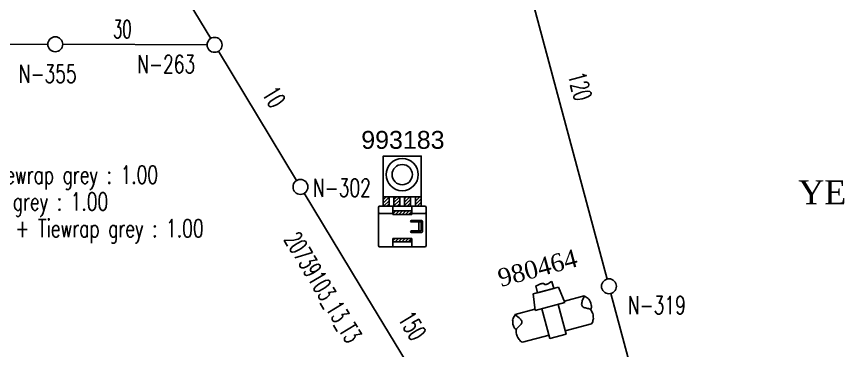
# Model space of a CAD drawing. Header units: millimetres. Extents: x -78 to 6757, y -2226 to 2184.
# Drawn here: x 1785.5 to 2063.5, y 1268.4 to 1380.5 of the extents above; entities that cross this region are included whole.
import ezdxf

# ---------------------------------------------------------------- set-up
doc = ezdxf.new("R2010")
doc.units = ezdxf.units.MM
for name, color, linetype in [('COVERINGS', 7, 'Continuous'), ('LAYER_0', 7, 'Continuous'), ('SELECTION', 7, 'Continuous'), ('SYMBOLS', 7, 'Continuous')]:
    doc.layers.add(name, color=color, linetype=linetype)
doc.styles.add('HS-BUNDLE-DIMENSION', font='ROMANS.SHX', dxfattribs={"width": 0.6, "height": 6})
doc.styles.add('HS-NODE', font='ROMANS.SHX', dxfattribs={"width": 0.7, "height": 6})
doc.styles.add('HS-PART-NO', font='ROMANS.SHX', dxfattribs={"width": 0.7, "height": 6})
doc.styles.get("Standard").update_dxf_attribs({"font": 'TIMES.TTF'})
doc.linetypes.add('20739101', pattern='A,0.0001,-0.2,[132,ltypeshp.shx,S=0.2,R=0,X=-0.2,Y=0],-0.2', length=0.4001)
doc.linetypes.add('20739103', pattern='A,0.0001,-0.2,[132,ltypeshp.shx,S=0.2,R=0,X=-0.2,Y=0],-0.2', length=0.4001)
doc.linetypes.add('ZIPPED_TUBE', pattern='A,0.0001,-0.25,["~",Standard,S=1,R=0,X=-0.3,Y=-0.6],-0.25', length=0.5001)

# ---------------------------------------------------------------- blocks, each defined once
blk = doc.blocks.new('498128490')
at = {"layer": 'LAYER_0', "color": 7}
for points in [[(14.28, 16.68), (14.28, 30.28), (1.48, 30.28), (1.48, 16.68)], [(14.28, 16.68), (1.48, 16.68)], [(1.48, 16.68), (1.48, 13.48)], [(1.48, 16.68), (3.48, 16.68)], [(1.62, 15.77), (2.39, 16.54)], [(3.34, 16.35), (1.62, 14.63)], [(1.74, 13.62), (3.34, 15.22)], [(3.34, 14.09), (2.87, 13.62)], [(3.48, 16.68), (3.48, 13.48)], [(3.48, 16.68), (5.08, 16.68)], [(5.08, 16.68), (3.48, 16.68)], [(5.08, 16.68), (7.08, 16.68)], [(5.08, 13.48), (5.08, 16.68)], [(6.92, 16.54), (5.22, 14.84)], [(5.22, 15.97), (5.79, 16.54)], [(5.22, 13.71), (6.94, 15.42)], [(6.94, 14.3), (6.27, 13.62)], [(7.08, 16.68), (7.08, 13.48)], [(8.68, 16.68), (7.08, 16.68)], [(7.08, 16.68), (8.68, 16.68)], [(8.68, 13.48), (8.68, 16.68)], [(8.68, 16.68), (10.68, 16.68)], [(9.19, 16.54), (8.82, 16.18)], [(8.82, 15.05), (10.31, 16.54)], [(10.54, 15.63), (8.82, 13.92)], [(9.66, 13.62), (10.54, 14.5)], [(10.68, 16.68), (10.68, 13.48)], [(10.68, 16.68), (12.28, 16.68)], [(12.28, 16.68), (10.68, 16.68)], [(12.28, 13.48), (12.28, 16.68)], [(12.28, 16.68), (14.28, 16.68)], [(12.58, 16.54), (12.42, 16.38)], [(12.42, 15.26), (13.71, 16.54)], [(14.14, 15.84), (12.42, 14.12)], [(13.05, 13.62), (14.14, 14.71)], [(14.28, 13.48), (14.28, 16.68)], [(-0.12, 13.08), (-0.12, 12.68)], [(-0.12, 12.68), (-0.12, 11.88)], [(-0.12, 11.88), (-0.12, 11.48)], [(-0.12, 11.48), (-0.12, 0.68)], [(0.68, 13.48), (0.28, 13.48)], [(1.48, 13.48), (0.68, 13.48)], [(1.48, 13.48), (5.08, 13.48)], [(3.48, 13.48), (1.48, 13.48)], [(8.68, 13.48), (3.48, 13.48)], [(3.48, 13.48), (5.08, 13.48)], [(4.68, 13.48), (4.68, 11.88)], [(7.08, 11.88), (4.68, 11.88)], [(4.68, 11.88), (4.68, 10.68)], [(4.82, 11.05), (5.51, 11.74)], [(5.08, 13.48), (7.08, 13.48)], [(6.64, 11.74), (5.73, 10.82)], [(6.86, 10.82), (7.78, 11.74)], [(7.08, 13.48), (14.28, 13.48)], [(7.08, 13.48), (8.68, 13.48)], [(7.08, 11.88), (11.08, 11.88)], [(8.91, 11.74), (7.99, 10.82)], [(10.68, 13.48), (8.68, 13.48)], [(9.12, 10.82), (10.03, 11.74)], [(10.94, 11.51), (10.25, 10.82)], [(10.68, 13.48), (12.28, 13.48)], [(12.28, 13.48), (10.68, 13.48)], [(11.08, 11.88), (11.08, 13.48)], [(11.08, 10.68), (11.08, 11.88)], [(14.28, 13.48), (12.28, 13.48)], [(14.14, 13.58), (14.19, 13.62)], [(15.08, 13.48), (14.28, 13.48)], [(15.48, 13.48), (15.08, 13.48)], [(15.88, 12.68), (15.88, 13.08)], [(15.88, 11.88), (15.88, 12.68)], [(15.88, 11.48), (15.88, 11.88)], [(15.88, 0.68), (15.88, 11.48)], [(0.28, 11.08), (0.68, 11.08)], [(0.68, 11.08), (4.68, 11.08)], [(4.68, 10.68), (11.08, 10.68)], [(14.44, 8.69), (10.92, 8.69)], [(15.08, 11.08), (11.08, 11.08)], [(11.37, 8.55), (11.18, 8.35)], [(12.31, 8.35), (12.51, 8.55)], [(13.63, 8.55), (13.43, 8.35)], [(14.68, 4.93), (14.68, 8.45)], [(15.08, 11.08), (15.48, 11.08)], [(13.64, 8.21), (10.92, 8.21)], [(13.96, 8.21), (13.4, 8.21)], [(13.4, 7.97), (13.4, 5.41)], [(14.2, 5.41), (14.2, 7.97)], [(14.34, 8.12), (14.54, 8.32)], [(14.54, 7.19), (14.34, 6.99)], [(14.34, 5.86), (14.54, 6.06)], [(10.92, 5.17), (13.96, 5.17)], [(14.44, 4.69), (10.92, 4.69)], [(11.05, 4.84), (11.25, 5.03)], [(12.38, 5.03), (12.18, 4.83)], [(13.31, 4.83), (13.51, 5.03)], [(13.64, 5.17), (13.4, 5.17)], [(14.54, 4.93), (14.44, 4.83)], [(-0.12, 0.68), (-0.12, 0.28)], [(4.68, 2.68), (11.08, 2.68)], [(4.68, 1.48), (4.68, 2.68)], [(4.68, 1.48), (11.08, 1.48)], [(4.68, -0.12), (4.68, 1.48)], [(4.68, -0.12), (4.68, 1.48)], [(4.82, 2), (5.36, 2.54)], [(6.49, 2.54), (5.58, 1.62)], [(6.71, 1.62), (7.63, 2.54)], [(8.75, 2.54), (7.84, 1.62)], [(8.97, 1.62), (9.89, 2.54)], [(10.94, 2.46), (10.1, 1.62)], [(11.08, 1.48), (11.08, 2.68)], [(11.08, -0.12), (11.08, 1.48)], [(15.88, 0.28), (15.88, 0.68)], [(0.28, -0.12), (0.68, -0.12)], [(0.68, -0.12), (4.68, -0.12)], [(4.68, -0.12), (11.08, -0.12)], [(15.08, -0.12), (11.08, -0.12)], [(15.48, -0.12), (15.08, -0.12)]]:
    blk.add_lwpolyline(points, dxfattribs=at)
for radius in [5.4, 3.4]:
    blk.add_circle((7.88, 24.08), radius, dxfattribs=at)
for centre, radius, start, end in [((0.28, 13.08), 0.4, 90, 180), ((0.28, 11.48), 0.4, 180, 270), ((15.48, 13.08), 0.4, 0, 90), ((15.48, 11.48), 0.4, 270, 0), ((10.92, 8.45), 0.24, 90, 180), ((10.92, 8.45), 0.24, 180, 270), ((14.44, 8.45), 0.24, 0, 90), ((13.64, 7.97), 0.24, 90, 180), ((13.96, 7.97), 0.24, 0, 90), ((10.92, 4.93), 0.24, 90, 180), ((10.92, 4.93), 0.24, 180, 270), ((13.64, 5.41), 0.24, 180, 270), ((13.96, 5.41), 0.24, 270, 0), ((14.44, 4.93), 0.24, 270, 0), ((0.28, 0.28), 0.4, 180, 270), ((15.48, 0.28), 0.4, 270, 0)]:
    blk.add_arc(centre, radius, start, end, dxfattribs=at)
at = {"layer": 'LAYER_0', "color": 7, "linetype": 'Continuous', "insert": (-5.88, 38.74), "char_height": 6, "width": 590.658, "attachment_point": 1}
blk.add_mtext('{\\fArial|b0|i0|c0|p32;993183}', dxfattribs=at)
blk = doc.blocks.new('498003180A', base_point=(148.73, 107.2))
at = {"layer": 'COVERINGS', "color": 7}
for points in [[(133.73, 109.16), (133.45, 108.77), (133.09, 108.42), (132.77, 108.04), (132.44, 107.67), (132.16, 107.29), (132.05, 106.82), (131.89, 106.18), (131.78, 105.41), (131.83, 104.69), (131.86, 104.33), (131.93, 103.98), (132.05, 103.67), (132.18, 103.36), (132.36, 103.09), (132.61, 102.87)], [(133.73, 109.16), (134.05, 108.53), (134.58, 107.93), (135.01, 107.31), (135.22, 107.01), (135.41, 106.69), (135.53, 106.37), (135.64, 106.05), (135.69, 105.72), (135.62, 105.38), (135.56, 105.02), (135.35, 104.75), (135.07, 104.52), (134.79, 104.29), (134.44, 104.11), (134.08, 103.92), (133.73, 103.73), (133.37, 103.55), (133.07, 103.32), (132.77, 103.1), (132.53, 102.84), (132.43, 102.49), (132.29, 102.05), (132.21, 101.56), (132.19, 101.06), (132.17, 100.56), (132.22, 100.05), (132.33, 99.554), (132.43, 99.06), (132.6, 98.586), (132.83, 98.163), (133.07, 97.741), (133.37, 97.371), (133.73, 97.084)], [(163.73, 109.16), (163.42, 108.53), (162.88, 107.93), (162.45, 107.31), (162.24, 107.01), (162.05, 106.69), (161.93, 106.37), (161.82, 106.05), (161.77, 105.72), (161.84, 105.38), (161.9, 105.02), (162.11, 104.75), (162.39, 104.52), (162.67, 104.29), (163.02, 104.11), (163.38, 103.92), (163.73, 103.73), (164.1, 103.55), (164.39, 103.32), (164.69, 103.1), (164.93, 102.84), (165.04, 102.49), (165.17, 102.05), (165.25, 101.56), (165.27, 101.06), (165.29, 100.56), (165.24, 100.05), (165.14, 99.554), (165.03, 99.06), (164.86, 98.586), (164.63, 98.163), (164.39, 97.741), (164.1, 97.371), (163.73, 97.084)], [(163.73, 109.16), (164.01, 108.77), (164.37, 108.42), (164.7, 108.04), (165.02, 107.67), (165.3, 107.29), (165.41, 106.82), (165.57, 106.18), (165.68, 105.41), (165.63, 104.69), (165.6, 104.33), (165.53, 103.98), (165.41, 103.67), (165.28, 103.36), (165.1, 103.09), (164.85, 102.87)]]:
    blk.add_lwpolyline(points, dxfattribs=at)
at = {"layer": 'SELECTION', "color": 7}
for points in [[(145.23, 118.51), (145.81, 118.51), (146.43, 118.64), (147.03, 118.71), (147.33, 118.74), (147.62, 118.76), (147.91, 118.73), (148.19, 118.71), (148.47, 118.64), (148.73, 118.51), (148.89, 118.43), (148.88, 118.15), (149.05, 118.09), (149.29, 117.98), (149.55, 117.95), (149.81, 117.96), (150.07, 117.98), (150.33, 118.04), (150.6, 118.11), (151.14, 118.26), (151.69, 118.47), (152.22, 118.5)], [(145.23, 118.51), (145.23, 115.51), (152.23, 115.51), (152.23, 118.51)], [(143.23, 115.51), (142.23, 108.51)], [(143.23, 115.51), (154.23, 115.51)], [(154.23, 115.51), (155.23, 108.51)], [(133.73, 109.16), (142.32, 109.16)], [(142.23, 108.51), (155.23, 108.51)], [(145.23, 108.51), (145.23, 95.62), (152.23, 95.62), (152.23, 108.51)], [(155.14, 109.16), (163.73, 109.16)], [(133.73, 97.084), (145.23, 97.084)], [(152.23, 97.084), (163.73, 97.084)]]:
    blk.add_lwpolyline(points, dxfattribs=at)
blk = doc.blocks.new('498003180')
at = {"layer": 'SYMBOLS', "color": 0, "xscale": 0.8000000000000007, "yscale": 0.7999999999999972, "zscale": 0.8}
blk.add_blockref('498003180A', (104.79, -203.32), dxfattribs=at)
at = {"layer": 'LAYER_0', "color": 7, "linetype": 'Continuous', "insert": (90.52, -185.63), "char_height": 6, "width": 590.658, "attachment_point": 1}
blk.add_mtext('{\\fTimes New Roman|b0|i0|c0|p18;980464}', dxfattribs=at)

msp = doc.modelspace()

# ---------------------------------------------------------------- linework, layer by layer
at = {"color": 7, "ltscale": 8}
for points in [[(1831.97, 1403.98), (1850.66, 1373.11)], [(1800.96, 1371.15), (1849.46, 1370.98)], [(1853.25, 1368.83), (1879.51, 1325.45)]]:
    msp.add_lwpolyline(points, dxfattribs=at)
at = {"color": 7, "linetype": '20739101', "ltscale": 8}
for points in [[(1954.04, 1403.32), (1983.76, 1292.38)], [(1593.64, 1370.77), (1795.96, 1371.15)], [(1985.06, 1287.55), (2028.45, 1125.93)]]:
    msp.add_lwpolyline(points, dxfattribs=at)
at = {"color": 7, "linetype": '20739103', "ltscale": 8}
for points in [[(1882.1, 1321.17), (1900.9, 1290.12)], [(1900.9, 1290.12), (1920.23, 1258.19)]]:
    msp.add_lwpolyline(points, dxfattribs=at)
at = {"color": 7, "linetype": 'Continuous'}
for centre in [(1798.46, 1371.16), (1851.96, 1370.97), (1880.81, 1323.31), (1984.41, 1289.96)]:
    msp.add_circle(centre, 2.5, dxfattribs=at)

# ---------------------------------------------------------------- block references
at = {"linetype": 'ZIPPED_TUBE'}
msp.add_blockref('498128490', (1907.11, 1303.35), dxfattribs=at)
at = {"linetype": 'ZIPPED_TUBE', "rotation": 15.00001714302718}
msp.add_blockref('498003180', (1811.05, 1451.39), dxfattribs=at)

# ---------------------------------------------------------------- texts
at = {"color": 1, "linetype": 'Continuous', "ltscale": 8, "style": 'HS-BUNDLE-DIMENSION', "width": 0.6}
for s, rotation, p in [('30', 359.8007, (1817.88, 1373.22)), ('120', 285, (1970.63, 1360.72)), ('10', 301.19, (1867.78, 1354.5)), ('20739103_13_T3', 301.19, (1875.11, 1305.72)), ('150', 301.19, (1913.43, 1279.08))]:
    msp.add_text(s, height=6, rotation=rotation, dxfattribs=at).set_placement(p)
at = {"color": 5, "linetype": 'Continuous', "style": 'HS-NODE', "width": 0.7}
for s, p in [('N-263', (1826.02, 1361.5)), ('N-355', (1786.2, 1358.23)), ('N-302', (1885.02, 1320.01)), ('N-319', (1990.79, 1280.63))]:
    msp.add_text(s, height=6, dxfattribs=at).set_placement(p)
at = {"color": 200, "linetype": 'Continuous', "style": 'HS-PART-NO', "width": 0.7}
for s, p in [('LEONI 498128490 : Clamp + Tiewrap grey : 1.00', (1690.78, 1324.39)), ('VPT 993183 : Clamp + Tiewrap grey : 1.00', (1690.78, 1315.39)), ('SUPP T120R HDM8-HR : Clamp + Tiewrap grey : 1.00', (1690.78, 1306.39))]:
    msp.add_text(s, height=6, dxfattribs=at).set_placement(p)
at = {"color": 5, "insert": (2048, 1325.5), "char_height": 8, "width": 321.7492, "attachment_point": 1}
msp.add_mtext('{\\C0;YE}', dxfattribs=at)

doc.saveas('drawing.dxf')
